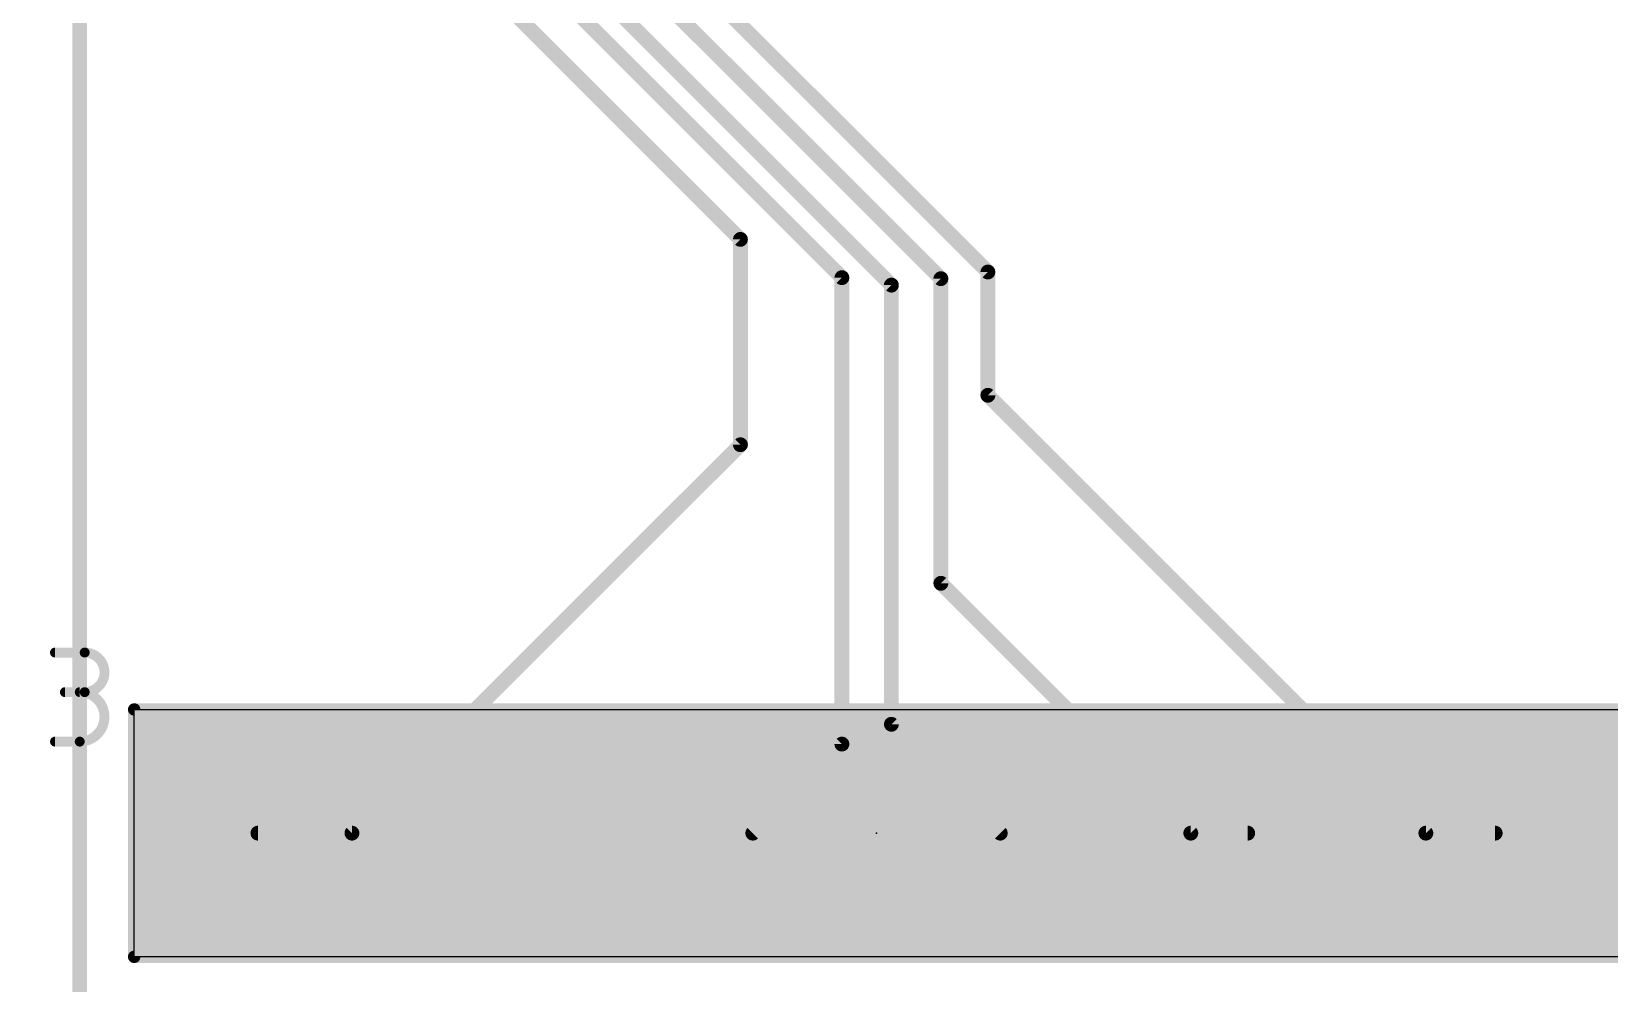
# Model space of a CAD drawing. Extents: x -12 to 108, y -5 to 75.
# Drawn here: x 68.06 to 84.26, y 12.22 to 22 of the extents above; entities that cross this region are included whole.
import ezdxf

# ---------------------------------------------------------------- set-up
doc = ezdxf.new("R2010")
doc.units = 0
doc.header["$MEASUREMENT"] = 0
doc.layers.get('0').update_dxf_attribs({"linetype": 'CONTINUOUS'})
for name, color, linetype in [('1', 12, 'CONTINUOUS'), ('17', 110, 'CONTINUOUS'), ('21', 41, 'CONTINUOUS'), ('23', 53, 'CONTINUOUS'), ('25', 253, 'CONTINUOUS'), ('39', 12, 'CONTINUOUS')]:
    doc.layers.add(name, color=color, linetype=linetype)

# ---------------------------------------------------------------- blocks, each defined once
blk = doc.blocks.new('RECT')
blk.add_solid([(-0.5, -0.5), (0.5, -0.5), (-0.5, 0.5), (0.5, 0.5)])
blk = doc.blocks.new('SQUAREP')
blk.add_solid([(-0.5, -0.5), (0.5, -0.5), (-0.5, 0.5), (0.5, 0.5)])
blk = doc.blocks.new('ROUNDP')
at = {"const_width": 0.5}
blk.add_lwpolyline([(0, -0.25, 1), (0, 0.25, 1), (0, -0.25)], format="xyb", dxfattribs=at)

msp = doc.modelspace()

# ---------------------------------------------------------------- linework, layer by layer
at = {"layer": '1', "const_width": 0.1524}
for points in [[(77.8764, 19.528), (67.1524, 30.252)], [(65.792, 30.0559), (76.3778, 19.4701)], [(77.3938, 19.4598), (66.7, 30.1536)], [(76.8858, 19.3932), (66.2492, 30.0298)], [(65.3476, 29.8516), (75.3364, 19.8628)], [(68.5546, 25.4261), (68.5546, 11.7856)], [(75.3364, 19.8628), (75.3364, 17.7546)], [(77.8764, 19.528), (77.8764, 18.2626)], [(76.3778, 19.4701), (76.3778, 14.6812)], [(76.8858, 19.3932), (76.8858, 14.8844)], [(77.3938, 19.4598), (77.3938, 16.3322)], [(82.3722, 13.7668), (77.8764, 18.2626)], [(75.3364, 17.7546), (71.3486, 13.7668)], [(79.9592, 13.7668), (77.3938, 16.3322)], [(76.8858, 14.8844), (78.0034, 13.7668)], [(76.3778, 14.6812), (75.4634, 13.7668)], [(71.3486, 13.7668), (70.3834, 13.7668)], [(79.9592, 13.7668), (80.5434, 13.7668)], [(82.3722, 13.7668), (83.0834, 13.7668)]]:
    msp.add_lwpolyline(points, dxfattribs=at)
at = {"layer": '1', "const_width": 0.0762}
for points in [[(75.3745, 19.8628, 1), (75.2983, 19.8628)], [(75.3095, 19.8359, 1), (75.3633, 19.8897)], [(77.9145, 19.528, 1), (77.8383, 19.528)], [(76.4159, 19.4701, 1), (76.3397, 19.4701)], [(76.3509, 19.4432, 1), (76.4047, 19.4971)], [(76.9239, 19.3932, 1), (76.8477, 19.3932)], [(76.8589, 19.3663, 1), (76.9127, 19.4201)], [(77.4319, 19.4598, 1), (77.3557, 19.4598)], [(77.3669, 19.4329, 1), (77.4207, 19.4867)], [(77.8495, 19.5011, 1), (77.9033, 19.5549)], [(77.9033, 18.2895, 1), (77.8495, 18.2357)], [(77.8383, 18.2626, 1), (77.9145, 18.2626)], [(75.3633, 17.7277, 1), (75.3095, 17.7815)], [(75.2983, 17.7546, 1), (75.3745, 17.7546)], [(77.3557, 16.3322, 1), (77.4319, 16.3322)], [(77.4207, 16.3591, 1), (77.3669, 16.3053)], [(76.8477, 14.8844, 1), (76.9239, 14.8844)], [(76.9127, 14.9113, 1), (76.8589, 14.8575)], [(76.4047, 14.6543, 1), (76.3509, 14.7081)], [(76.3397, 14.6812, 1), (76.4159, 14.6812)], [(70.3834, 13.8049, 1), (70.3834, 13.7287)], [(71.3217, 13.7937, 1), (71.3755, 13.7399)], [(71.3486, 13.7287, 1), (71.3486, 13.8049)], [(75.4365, 13.7937, 1), (75.4903, 13.7399)], [(77.9765, 13.7399, 1), (78.0303, 13.7937)], [(79.9592, 13.8049, 1), (79.9592, 13.7287)], [(79.9323, 13.7399, 1), (79.9861, 13.7937)], [(80.5434, 13.7287, 1), (80.5434, 13.8049)], [(82.3722, 13.8049, 1), (82.3722, 13.7287)], [(82.3453, 13.7399, 1), (82.3991, 13.7937)], [(83.0834, 13.7287, 1), (83.0834, 13.8049)]]:
    msp.add_lwpolyline(points, format="xyb", dxfattribs=at)
at = {"layer": '21', "const_width": 0.0635}
for points in [[(69.1452, 15.0368, 1), (69.0816, 15.0368)], [(69.1134, 15.0686, 1), (69.1134, 15.0051)], [(69.1134, 12.5286, 1), (69.1134, 12.465)], [(69.0816, 12.4968, 1), (69.1452, 12.4968)]]:
    msp.add_lwpolyline(points, format="xyb", dxfattribs=at)
at = {"layer": '21', "const_width": 0.127}
for points in [[(69.1134, 12.4968), (69.1134, 15.0368)], [(69.1134, 15.0368), (84.3534, 15.0368)], [(84.3534, 12.4968), (69.1134, 12.4968)]]:
    msp.add_lwpolyline(points, dxfattribs=at)
at = {"layer": '23'}
msp.add_point((76.7334, 13.7668), dxfattribs=at)
at = {"layer": '25', "const_width": 0.1016}
for points in [[(68.3006, 15.621), (68.6054, 15.621)], [(68.6054, 15.2146), (68.4022, 15.2146)], [(68.3006, 14.7066), (68.5546, 14.7066)]]:
    msp.add_lwpolyline(points, dxfattribs=at)
at = {"layer": '25'}
for points, const_width in [([(68.3006, 15.6464, 1), (68.3006, 15.5956)], 0.0508), ([(68.6054, 15.2146, 1), (68.6054, 15.621)], 0.1016), ([(68.6054, 15.6464, 1), (68.6054, 15.5956)], 0.0508), ([(68.6054, 15.5956, 1), (68.6054, 15.6464)], 0.0508), ([(68.4022, 15.24, 1), (68.4022, 15.1892)], 0.0508), ([(68.5546, 14.7066, 1), (68.5546, 15.2146)], 0.1016), ([(68.5546, 15.24, 1), (68.5546, 15.1892)], 0.0508), ([(68.6054, 15.24, 1), (68.6054, 15.1892)], 0.0508), ([(68.6054, 15.1892, 1), (68.6054, 15.24)], 0.0508), ([(68.3006, 14.732, 1), (68.3006, 14.6812)], 0.0508), ([(68.5546, 14.732, 1), (68.5546, 14.6812)], 0.0508), ([(68.5546, 14.6812, 1), (68.5546, 14.732)], 0.0508)]:
    msp.add_lwpolyline(points, format="xyb", dxfattribs=dict(at, const_width=const_width))
at = {"layer": '39'}
for p, q in [((69.1134, 12.4968), (69.1134, 15.0368)), ((69.1134, 15.0368), (84.3534, 15.0368)), ((84.3534, 12.4968), (69.1134, 12.4968))]:
    msp.add_line(p, q, dxfattribs=at)

# ---------------------------------------------------------------- block references
at = {"layer": '17', "xscale": 1.397, "yscale": 1.397, "rotation": 90}
for name, p in [('SQUAREP', (70.3834, 13.7668)), ('SQUAREP', (70.3834, 13.7668)), ('ROUNDP', (72.9234, 13.7668)), ('ROUNDP', (72.9234, 13.7668)), ('ROUNDP', (75.4634, 13.7668)), ('ROUNDP', (75.4634, 13.7668)), ('ROUNDP', (78.0034, 13.7668)), ('ROUNDP', (78.0034, 13.7668)), ('ROUNDP', (80.5434, 13.7668)), ('ROUNDP', (80.5434, 13.7668)), ('ROUNDP', (83.0834, 13.7668)), ('ROUNDP', (83.0834, 13.7668))]:
    msp.add_blockref(name, p, dxfattribs=at)
at = {"layer": '39', "xscale": 2.54, "yscale": 15.24, "rotation": 90}
msp.add_blockref('RECT', (76.7334, 13.7668), dxfattribs=at)

doc.saveas('drawing.dxf')
